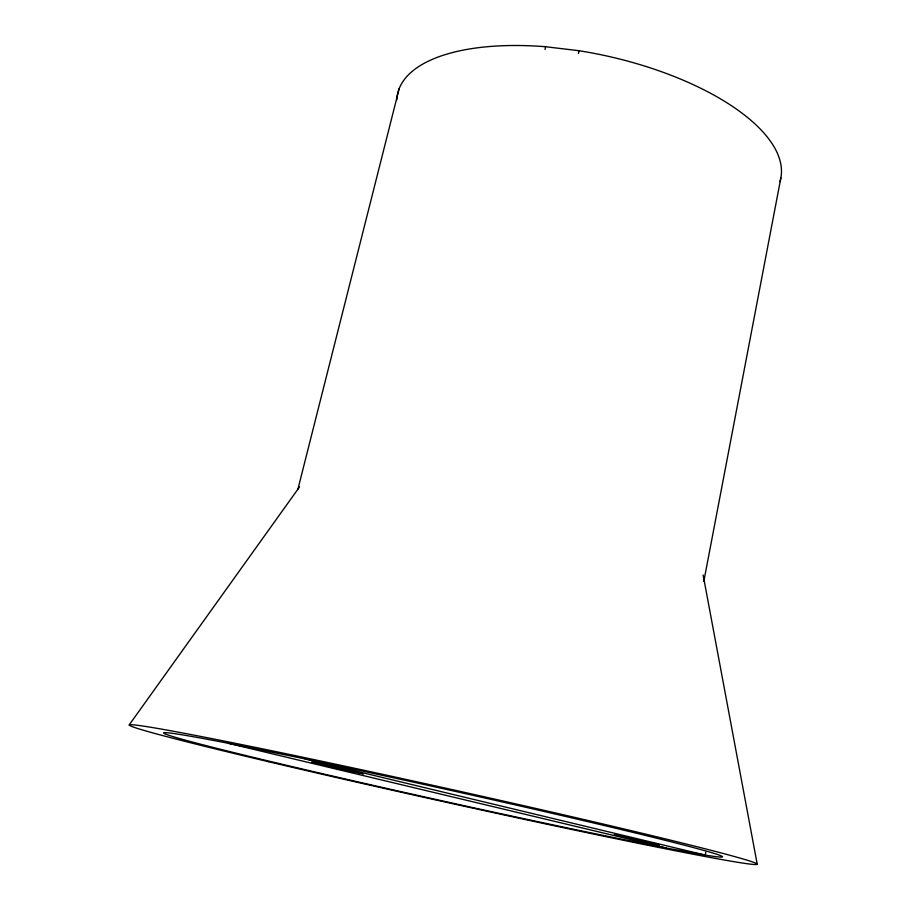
<?xml version="1.0" encoding="UTF-8"?>
<svg xmlns="http://www.w3.org/2000/svg" width="910" height="910" viewBox="0 0 910 910"><rect width="100%" height="100%" fill="white"/><g stroke="black" fill="none" stroke-linecap="round" stroke-linejoin="round"><path stroke-width="1.36" d="M545.067 49.504L545.556 46.728L579.033 50.721A196.219 82.378 12.5 0 1 779.927 181.647M705.773 852.351L705.261 855.093L666.154 848.018A286.149 6.04 12.5 0 1 269.565 761.26A286.149 6.04 12.5 0 1 228.444 743.333L305.009 758.883A286.149 6.04 12.5 0 1 623.805 830.182A286.149 6.04 12.5 0 1 705.261 855.093L305.009 758.883M703.839 581.285L780.871 177.871M578.487 53.508L579.033 50.721M338.258 768.825L363.477 773.807L336.609 767.187L311.391 762.227L338.258 768.825L338.907 766.083M330.284 767.028L330.944 764.286M297.923 489.159L399.217 88.497M129.129 725.008L299.538 486.907M228.444 743.333L666.154 848.018M703.134 575.018L757.2 864.09M396.726 99.941A196.219 82.378 12.5 0 1 545.556 46.728M614.409 834.823L659.568 844.787L614.409 834.823M268.712 761.75A321.674 6.825 12.5 0 0 756.551 864.5A321.674 6.825 12.5 0 0 304.259 757.552A321.674 6.825 12.5 0 0 268.712 761.75"/></g></svg>
